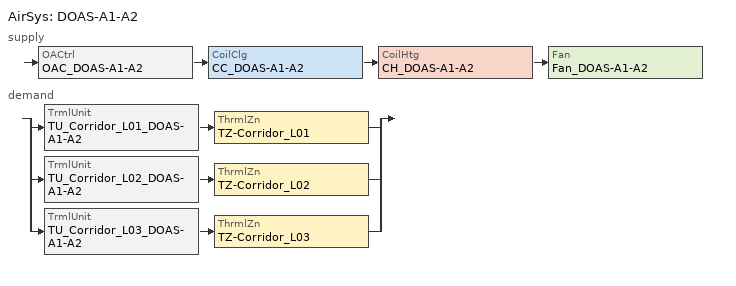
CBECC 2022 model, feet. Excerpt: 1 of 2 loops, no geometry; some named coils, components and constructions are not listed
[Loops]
AirSys 'DOAS-A1-A2'
 supply: OACtrl 'OAC_DOAS-A1-A2' > CoilClg 'CC_DOAS-A1-A2' > CoilHtg 'CH_DOAS-A1-A2' > Fan 'Fan_DOAS-A1-A2'
 demand: split
  | TrmlUnit 'TU_Corridor_L01_DOAS-A1-A2' > ThrmlZn 'TZ-Corridor_L01'
  | TrmlUnit 'TU_Corridor_L02_DOAS-A1-A2' > ThrmlZn 'TZ-Corridor_L02'
  | TrmlUnit 'TU_Corridor_L03_DOAS-A1-A2' > ThrmlZn 'TZ-Corridor_L03'
[ResIntFlr] Construction=Interior Floor Cons; IsPartySurface=1
Name | Area | FloorZ | Outside
IntFloor : A3.3_L06 6 | 673.606 | 68.1667 | A3.3_L05
IntFloor : A3.3_L06 7 | 686.051 | 68.1667 | A3.3_L05
IntFloor : A5.0_L06 | 964.576 | 68.1667 | A5.0_L05
IntFloor : A6.0_L06 | 677.993 | 68.1667 | A6.0_L05
IntFloor : A7.0_L06 | 813.317 | 68.1667 | A7.0_L05
IntFloor : B1.0_L06 | 1249.84 | 68.1667 | B1.0_L05
IntFloor : B1.0_L06 2 | 1271.92 | 68.1667 | B1.0_L05
IntFloor : B1.0_L06 3 | 1245.04 | 68.1667 | B1.0_L05
IntFloor : B1.1_L06 | 1297.94 | 68.1667 | B1.1_L05
IntFloor : B1.1_L06 2 | 1300.45 | 68.1667 | B1.1_L05
IntFloor : B1.1_L06 3 | 1264.51 | 68.1667 | B1.0_L05
IntFloor : B2.2_L06 | 1167.5 | 68.1667 | B2.2_L05
IntFloor : B2.2_L06 2 | 1164.19 | 68.1667 | B2.2_L05
IntFloor : B2.2_L06 3 | 1161.8 | 68.1667 | B2.2_L05
IntFloor : B2.3_L06 | 1298.25 | 68.1667 | B2.3_L05
IntFloor : B2.3_L06 2 | 1208.01 | 68.1667 | B2.3_L05
IntFloor : B2.3_L06 3 | 1211.21 | 68.1667 | B2.3_L05
IntFloor : B3.0_L06 | 1178.11 | 68.1667 | B3.0_L05
IntFloor : B3.0_L06 2 | 1194.65 | 68.1667 | B3.0_L05
IntFloor : B4.0_L06 | 1277.64 | 68.1667 | B4.0_L05
IntFloor : B5.0_L06 | 1049.03 | 68.1667 | B5.0_L05
IntFloor : B6.0_L06 | 997.407 | 68.1667 | B6.0_L05
IntFloor : B7.0_L06 | 1176.5 | 68.1667 | B7.0_L05
IntFloor : S1.0_L06 | 589.545 | 68.1667 | S1.0_L05
IntFloor : S1.0_L06 2 | 579.579 | 68.1667 | S1.0_L05
IntFloor : S1.0_L06 3 | 560.334 | 68.1667 | S1.0_L05
IntFloor : S1.0_L06 4 | 583.608 | 68.1667 | S1.0_L05
IntFloor : S1.0_L06 5 | 577.491 | 68.1667 | S1.0_L05
IntFloor : S1.1_L06 | 547.743 | 68.1667 | S1.1_L05
IntFloor : S1.2_L06 | 610.82 | 68.1667 | S1.2_L05
IntFloor : S1.3_L06 | 581.462 | 68.1667 | S1.3_L05
IntFloor : S1.3_L06 2 | 609.53 | 68.1667 | S1.3_L05
IntFloor : S2.0_L06 | 665.506 | 68.1667 | S2.0_L05
IntFloor : Elevator 1&2_L06 | 165.27 | 68.1667 | Elevator 1&2_L05
IntFloor : Elevator 3_L06 | 89.8213 | 68.1667 | Elevator 3_L05
IntFloor : Elevator 4_L06 | 85.0941 | 68.1667 | Elevator 4_L05
IntFloor : IDF 1_L06 | 122.785 | 68.1667 | IDF 1_L05
IntFloor : IDF 2_L06 | 170.037 | 68.1667 | IDF 2_L05
IntFloor : IDF 3_L06 | 122.371 | 68.1667 | IDF 3_L05
IntFloor : Janitor_L06 | 141.241 | 68.1667 | Janitor_L05
IntFloor : Lobby 1&2_L06 | 258.232 | 68.1667 | Lobby 1&2_L05
IntFloor : Stair 1_L06 | 213.691 | 68.1667 | Stair 1_L05
IntFloor : Stair 2_L06 | 187.823 | 68.1667 | Stair 2_L05
IntFloor : Stair 3_L06 | 225.353 | 68.1667 | Stair 3_L05
IntFloor : Stair 4_L06 | 273.328 | 68.1667 | Stair 4_L05
IntFloor : Storage_L06 | 124.169 | 68.1667 | Storage_L05
IntFloor : Trash Vestibule 1_L06 | 120.492 | 68.1667 | Trash Vestibule 1_L05
IntFloor : Trash Vestibule 2_L06 | 118.717 | 68.1667 | Trash Vestibule 2_L05
IntFloor : A1.0_L07 | 782.685 | 78.75 | A1.0_L06
IntFloor : A1.0_L07 2 | 763 | 78.75 | A1.0_L06
IntFloor : A1.0_L07 3 | 800.271 | 78.75 | A1.0_L06
IntFloor : A1.0_L07 4 | 784.53 | 78.75 | A1.0_L06
IntFloor : A1.0_L07 5 | 788.997 | 78.75 | A1.0_L06
IntFloor : A1.0_L07 6 | 796.778 | 78.75 | A1.0_L06
IntFloor : A1.0_L07 7 | 792.573 | 78.75 | A1.0_L06
IntFloor : A1.0_L07 8 | 801.015 | 78.75 | A1.0_L06
IntFloor : A1.0_L07 9 | 777.316 | 78.75 | A1.0_L06
IntFloor : A1.1_L07 | 847.057 | 78.75 | A1.1_L06
IntFloor : A1.2_L07 | 833.161 | 78.75 | A1.2_L06
IntFloor : A1.2_L07 2 | 826.418 | 78.75 | A1.2_L06
IntFloor : A1.2_L07 3 | 792.45 | 78.75 | A1.2_L06
IntFloor : A1.2_L07 4 | 815.109 | 78.75 | A1.2_L06
IntFloor : A1.2_L07 5 | 796.358 | 78.75 | A1.2_L06
IntFloor : A1.2_L07 6 | 797.797 | 78.75 | A1.2_L06
IntFloor : A2.0_L07 | 873.015 | 78.75 | A2.0_L06
IntFloor : A2.0_L07 2 | 858.175 | 78.75 | A2.0_L06
IntFloor : A2.1_L07 | 871.117 | 78.75 | A2.1_L06
IntFloor : A2.2_L07 | 914.79 | 78.75 | A2.2_L06
IntFloor : A3.0_L07 | 688.946 | 78.75 | A3.0_L06
IntFloor : A3.0_L07 2 | 671.796 | 78.75 | A3.0_L06
IntFloor : A3.0_L07 3 | 677.669 | 78.75 | A3.0_L06
IntFloor : A3.0_L07 4 | 672.655 | 78.75 | A3.0_L06
IntFloor : A3.0_L07 5 | 674.065 | 78.75 | A3.0_L06
IntFloor : A3.0_L07 6 | 699.181 | 78.75 | A3.0_L06
IntFloor : A3.1_L07 | 725.441 | 78.75 | A3.1_L06
IntFloor : A3.2_L07 | 826.095 | 78.75 | A3.2_L06
IntFloor : A3.3_L07 | 676.788 | 78.75 | A3.3_L06
IntFloor : A3.3_L07 2 | 681.201 | 78.75 | A3.3_L06
IntFloor : A3.3_L07 3 | 674.322 | 78.75 | A3.3_L06
IntFloor : A3.3_L07 4 | 673.826 | 78.75 | A3.3_L06
IntFloor : A3.3_L07 5 | 677.362 | 78.75 | A3.3_L06
IntFloor : A3.3_L07 6 | 673.606 | 78.75 | A3.3_L06
IntFloor : A3.3_L07 7 | 686.051 | 78.75 | A3.3_L06
IntFloor : A5.0_L07 | 964.576 | 78.75 | A5.0_L06
IntFloor : A6.0_L07 | 677.993 | 78.75 | A6.0_L06
IntFloor : A7.0_L07 | 813.317 | 78.75 | A7.0_L06
IntFloor : B1.0_L07 | 1249.84 | 78.75 | B1.0_L06
IntFloor : B1.0_L07 2 | 1271.92 | 78.75 | B1.0_L06
IntFloor : B1.0_L07 3 | 1245.04 | 78.75 | B1.0_L06
IntFloor : B1.1_L07 | 1297.94 | 78.75 | B1.1_L06
IntFloor : B1.1_L07 2 | 1300.45 | 78.75 | B1.1_L06
IntFloor : B1.1_L07 3 | 1264.51 | 78.75 | B1.1_L06
IntFloor : B2.2_L07 | 1167.5 | 78.75 | B2.2_L06
IntFloor : B2.2_L07 2 | 1164.19 | 78.75 | B2.2_L06
IntFloor : B2.2_L07 3 | 1161.8 | 78.75 | B2.2_L06
[ResIntWall] Construction=Interior Wall Cons; IsPartySurface=1
Name | Area | Outside
IntWall : A3.3_L06 | 31.7951 | Corridor_L06
IntWall : A3.3_L06 2 | 119.462 | Corridor_L06
IntWall : A3.3_L06 3 | 303.622 | Corridor_L06
IntWall : A3.3_L06 4 | 262.007 | A6.0_L06
IntWall : A3.3_L06 5 | 32.9757 | Corridor_L06
IntWall : A3.3_L06 6; IntWall : A3.3_L06 24 | 305.479 | Corridor_L06
IntWall : A3.3_L06 7 | 117.583 | Trash Vestibule 1_L06
IntWall : A3.3_L06 8; IntWall : A3.3_L06 11 | 55.1597 | Corridor_L06
IntWall : A3.3_L06 9; IntWall : A3.3_L06 12 | 281.847 | Corridor_L06
IntWall : A3.3_L06 10 | 116.583 | Corridor_L06
IntWall : A3.3_L06 13 | 116.42 | Storage_L06
IntWall : A3.3_L06 14 | 262.79 | B2.2_L06
IntWall : A3.3_L06 15 | 129.385 | B6.0_L06
IntWall : A3.3_L06 16 | 79.0283 | B6.0_L06
IntWall : A3.3_L06 17 | 276.475 | Corridor_L06
IntWall : A3.3_L06 18 | 58.8024 | Corridor_L06
IntWall : A3.3_L06 19 | 120.57 | IDF 1_L06
IntWall : A3.3_L06 20 | 56.8012 | Corridor_L06
IntWall : A3.3_L06 21 | 280.02 | Corridor_L06
IntWall : A3.3_L06 22 | 116.145 | Janitor_L06
IntWall : A3.3_L06 23 | 31.7465 | Corridor_L06
IntWall : A3.3_L06 25 | 119.417 | IDF 3_L06
IntWall : A5.0_L06 | 362.993 | B1.0_L06
IntWall : A5.0_L06 2 | 308.101 | Corridor_L06
IntWall : A5.0_L06 3 | 144.097 | Stair 3_L06
IntWall : A6.0_L06 | 218.257 | Corridor_L06
IntWall : A6.0_L06 2 | 65.2079 | Corridor_L06
IntWall : A7.0_L06 | 212.226 | Corridor_L06
IntWall : A7.0_L06 2 | 296.182 | Corridor_L06
IntWall : A7.0_L06 3 | 64.5486 | Corridor_L06
IntWall : B1.0_L06 | 396.25 | Corridor_L06
IntWall : B1.0_L06 2 | 329.278 | B1.1_L06
IntWall : B1.0_L06 3 | 403.264 | Corridor_L06
IntWall : B1.0_L06 4 | 331.003 | B1.1_L06
IntWall : B1.0_L06 5 | 395.049 | Corridor_L06
IntWall : B1.1_L06 | 399.951 | Corridor_L06
IntWall : B1.1_L06 2; IntWall : B4.0_L06 3 | 345.424 | S1.1_L06
IntWall : B1.1_L06 3; IntWall : B3.0_L06 5 | 51.9097 | Corridor_L06
IntWall : B1.1_L06 4 | 400.726 | Corridor_L06
IntWall : B1.1_L06 5; IntWall : B3.0_L06 6 | 286.611 | Stair 4_L06
IntWall : B1.1_L06 6 | 401.233 | Corridor_L06
IntWall : B2.2_L06 | 403.813 | Corridor_L06
IntWall : B2.2_L06 2 | 289.07 | S1.0_L06
IntWall : B2.2_L06 3 | 395.24 | Corridor_L06
IntWall : B2.2_L06 4 | 264.674 | B6.0_L06
IntWall : B2.2_L06 5 | 396.896 | Corridor_L06
IntWall : B2.3_L06 | 396.588 | Corridor_L06
IntWall : B2.3_L06 2 | 43.9064 | Corridor_L06
IntWall : B2.3_L06 3 | 355.192 | Corridor_L06
IntWall : B2.3_L06 4 | 32.3924 | Corridor_L06
IntWall : B2.3_L06 5 | 367.247 | Corridor_L06
IntWall : B2.3_L06 6 | 362.608 | S1.0_L06
IntWall : B3.0_L06 | 189.143 | Corridor_L06
IntWall : B3.0_L06 2 | 73.058 | Stair 3_L06
IntWall : B3.0_L06 3 | 103.005 | Trash Vestibule 2_L06
IntWall : B3.0_L06 4 | 368.125 | Corridor_L06
IntWall : B4.0_L06 | 35.2813 | Corridor_L06
IntWall : B4.0_L06 2 | 70.9028 | Corridor_L06
IntWall : B5.0_L06 | 282.403 | Corridor_L06
IntWall : B6.0_L06 | 185.153 | Corridor_L06
IntWall : B6.0_L06 2 | 249.245 | Corridor_L06
IntWall : B6.0_L06 3 | 48.0129 | Corridor_L06
IntWall : B6.0_L06 4 | 66.7201 | Corridor_L06
IntWall : B6.0_L06 5 | 115.322 | IDF 1_L06
IntWall : B7.0_L06 | 74.2184 | Corridor_L06
IntWall : B7.0_L06 2 | 48.1702 | Corridor_L06
IntWall : B7.0_L06 3 | 54.1534 | Corridor_L06
IntWall : B7.0_L06 4 | 334.535 | S1.0_L06
IntWall : S1.0_L06 | 179.458 | Corridor_L06
IntWall : S1.0_L06 2 | 367.958 | S1.3_L06
IntWall : S1.0_L06 3 | 179.028 | Corridor_L06
IntWall : S1.0_L06 4 | 174.027 | Corridor_L06
IntWall : S1.0_L06 5 | 178.539 | Corridor_L06
IntWall : S1.0_L06 6 | 179.905 | Corridor_L06
IntWall : S1.0_L06 7 | 243.242 | Stair 1_L06
IntWall : S1.1_L06 | 177.611 | Corridor_L06
IntWall : S1.2_L06 | 178.909 | Corridor_L06
IntWall : S1.2_L06 2 | 361.225 | S2.0_L06
IntWall : S1.3_L06 | 48.2847 | Corridor_L06
IntWall : S1.3_L06 2 | 130.483 | Corridor_L06
IntWall : S1.3_L06 3 | 142.247 | Corridor_L06
IntWall : S1.3_L06 4 | 43.2951 | Corridor_L06
IntWall : S1.3_L06 5 | 2.97917 | Corridor_L06
IntWall : S1.3_L06 6 | 211.132 | Elevator 1&2_L06
IntWall : S1.3_L06 7 | 153.847 | Lobby 1&2_L06
IntWall : S2.0_L06 | 164.065 | Corridor_L06
IntWall : S2.0_L06 2 | 91.1618 | Corridor_L06
IntWall : S2.0_L06 3 | 195.385 | Corridor_L06
IntWall : S2.0_L06 4 | 164.001 | Corridor_L06
IntWall : Elevator 1&2_L06 | 87.6771 | Lobby 1&2_L06
IntWall : Elevator 3_L06 | 84.9649 | Stair 2_L06
IntWall : Stair 3_L06 | 39.3269 | Trash Vestibule 2_L06
IntWall : Stair 3_L06 2 | 148.301 | Trash Vestibule 2_L06
IntWall : A1.0_L07 | 290.781 | A1.2_L07
IntWall : A1.0_L07 2 | 363.378 | Corridor_L07
IntWall : A1.0_L07 3; IntWall : A1.0_L07 30 | 265.122 | Corridor_L07
IntWall : A1.0_L07 4 | 290.641 | B7.0_L07
IntWall : A1.0_L07 5 | 263.347 | Corridor_L07
IntWall : A1.0_L07 6 | 358.756 | S1.0_L07
IntWall : A1.0_L07 7 | 290.042 | A1.2_L07
IntWall : A1.0_L07 8 | 321.674 | B4.0_L07
IntWall : A1.0_L07 9 | 36.1076 | Corridor_L07
IntWall : A1.0_L07 10 | 273.153 | Corridor_L07
IntWall : A1.0_L07 11 | 263.965 | A3.0_L07
IntWall : A1.0_L07 12 | 189.688 | Corridor_L07
IntWall : A1.0_L07 13 | 76.0661 | Corridor_L07
IntWall : A1.0_L07 14 | 290.222 | S1.3_L07
IntWall : A1.0_L07 15 | 291.976 | B2.2_L07
IntWall : A1.0_L07 16 | 291.976 | B2.3_L07
IntWall : A1.0_L07 17 | 268.309 | Corridor_L07
IntWall : A1.0_L07 18 | 292.54 | A6.0_L07
IntWall : A1.0_L07 19 | 271.54 | Corridor_L07
IntWall : A1.0_L07 20 | 234.199 | B2.3_L07
IntWall : A1.0_L07 21 | 58.7227 | B2.3_L07
IntWall : A1.0_L07 22 | 146.388 | Corridor_L07
IntWall : A1.0_L07 23 | 120.614 | Corridor_L07
IntWall : A1.0_L07 24 | 295.824 | B2.3_L07
IntWall : A1.0_L07 25 | 268.178 | Corridor_L07
IntWall : A1.0_L07 26 | 91.3849 | Corridor_L07
IntWall : A1.0_L07 27 | 117.523 | Elevator 3_L07
IntWall : A1.0_L07 28 | 97.7095 | Stair 2_L07
IntWall : A1.0_L07 29 | 288.771 | A1.2_L07
IntWall : A1.0_L07 31 | 360.899 | Corridor_L07
IntWall : A1.1_L07 | 315.016 | A2.2_L07
IntWall : A1.1_L07 2 | 267.798 | Corridor_L07
IntWall : A1.1_L07 3 | 386.887 | S1.2_L07
IntWall : A1.2_L07 | 266.427 | A3.3_L07
IntWall : A1.2_L07 2 | 380.493 | B5.0_L07
IntWall : A1.2_L07 3 | 233.205 | Corridor_L07
IntWall : A1.2_L07 4 | 41.9223 | Corridor_L07
IntWall : A1.2_L07 5 | 262.514 | A3.3_L07
IntWall : A1.2_L07 6 | 295.438 | B2.2_L07
IntWall : A1.2_L07 7 | 270.903 | Corridor_L07
IntWall : A1.2_L07 8 | 2.97917 | Corridor_L07
IntWall : A1.2_L07 9 | 262.174 | A3.3_L07
IntWall : A1.2_L07 10; IntWall : A1.2_L07 17 | 264.906 | Corridor_L07
IntWall : A1.2_L07 11 | 211.067 | A3.3_L07
IntWall : A1.2_L07 12 | 50.907 | A3.3_L07
IntWall : A1.2_L07 13 | 295.197 | B5.0_L07
IntWall : A1.2_L07 14 | 89.4814 | Corridor_L07
IntWall : A1.2_L07 15 | 178.892 | Corridor_L07
IntWall : A1.2_L07 16 | 262.337 | A3.3_L07
IntWall : A1.2_L07 18 | 265.274 | A3.0_L07
IntWall : A1.2_L07 19 | 51.9132 | Corridor_L07
IntWall : A1.2_L07 20 | 211.618 | Corridor_L07
IntWall : A2.0_L07; IntWall : A5.0_L07 | 362.993 | B1.0_L07
IntWall : A2.0_L07 2 | 335.351 | Corridor_L07
IntWall : A2.0_L07 3 | 269.382 | Corridor_L07
IntWall : A2.0_L07 4; IntWall : A2.0_L07 5 | 363.49 | B1.1_L07
IntWall : A2.0_L07 6 | 264.441 | Corridor_L07
IntWall : A2.1_L07 | 364.514 | B2.3_L07
IntWall : A2.1_L07 2 | 361.543 | B3.0_L07
IntWall : A2.1_L07 3 | 270.538 | Corridor_L07
IntWall : A2.2_L07 | 312.445 | B2.3_L07
IntWall : A2.2_L07 2 | 266.184 | Corridor_L07
IntWall : A3.0_L07 | 345.361 | Corridor_L07
IntWall : A3.0_L07 2 | 110.24 | Elevator 4_L07
IntWall : A3.0_L07 3 | 211.631 | A3.2_L07
IntWall : A3.0_L07 4 | 335.931 | Corridor_L07
IntWall : A3.0_L07 5 | 114.906 | METER 2_L07
IntWall : A3.0_L07 6; IntWall : A3.0_L07 15 | 215.142 | A3.3_L07
IntWall : A3.0_L07 7 | 336.941 | Corridor_L07
IntWall : A3.0_L07 8 | 114.778 | METER 3_L07
IntWall : A3.0_L07 9 | 264.253 | S1.3_L07
IntWall : A3.0_L07 10 | 209.38 | A3.3_L07
IntWall : A3.0_L07 11 | 211.132 | Corridor_L07
IntWall : A3.0_L07 12 | 333.653 | Corridor_L07
IntWall : A3.0_L07 13 | 51.3819 | Lobby 1&2_L07
IntWall : A3.0_L07 14 | 119.462 | Storage_L07
IntWall : A3.0_L07 16 | 262.861 | A7.0_L07
IntWall : A3.0_L07 17 | 336.535 | Corridor_L07
IntWall : A3.0_L07 18 | 114.778 | Trash Vestibule 1_L07
IntWall : A3.0_L07 19 | 270.497 | B2.2_L07
IntWall : A3.0_L07 20 | 29.0035 | Corridor_L07
IntWall : A3.0_L07 21 | 343.993 | Corridor_L07
IntWall : A3.0_L07 22 | 86.4583 | Elevator 4_L07
IntWall : A3.1_L07 | 209.897 | A3.3_L07
IntWall : A3.1_L07 2 | 336.053 | Corridor_L07
IntWall : A3.1_L07 3 | 132.384 | Janitor_L07
IntWall : A3.1_L07 4 | 279.275 | S1.0_L07
IntWall : A3.2_L07 | 338.233 | Corridor_L07
IntWall : A3.2_L07 2 | 165.747 | METER 2_L07
IntWall : A3.2_L07 3 | 312.083 | S1.0_L07
IntWall : A3.3_L07 | 31.7951 | Corridor_L07
IntWall : A3.3_L07 2 | 119.462 | Corridor_L07
IntWall : A3.3_L07 3 | 303.622 | Corridor_L07
IntWall : A3.3_L07 4 | 262.007 | A6.0_L07
IntWall : A3.3_L07 5 | 32.9757 | Corridor_L07
IntWall : A3.3_L07 6; IntWall : A3.3_L07 24 | 305.479 | Corridor_L07
IntWall : A3.3_L07 7 | 117.583 | Trash Vestibule 1_L07
IntWall : A3.3_L07 8; IntWall : A3.3_L07 11 | 55.1597 | Corridor_L07
IntWall : A3.3_L07 9; IntWall : A3.3_L07 12 | 281.847 | Corridor_L07
IntWall : A3.3_L07 10 | 116.583 | Corridor_L07
IntWall : A3.3_L07 13 | 116.42 | Storage_L07
IntWall : A3.3_L07 14 | 262.79 | B2.2_L07
IntWall : A3.3_L07 15 | 129.385 | B6.0_L07
IntWall : A3.3_L07 16 | 79.0283 | B6.0_L07
IntWall : A3.3_L07 17 | 276.475 | Corridor_L07
IntWall : A3.3_L07 18 | 58.8024 | Corridor_L07
IntWall : A3.3_L07 19 | 120.57 | METER 1_L07
IntWall : A3.3_L07 20 | 56.8012 | Corridor_L07
IntWall : A3.3_L07 21 | 280.02 | Corridor_L07
IntWall : A3.3_L07 22 | 116.145 | Janitor_L07
IntWall : A3.3_L07 23 | 31.7465 | Corridor_L07
IntWall : A3.3_L07 25 | 119.417 | METER 3_L07
IntWall : A5.0_L07 2 | 308.101 | Corridor_L07
IntWall : A5.0_L07 3 | 144.097 | Stair 3_L07
IntWall : A6.0_L07 | 218.257 | Corridor_L07
IntWall : A6.0_L07 2 | 65.2079 | Corridor_L07
IntWall : A7.0_L07 | 212.226 | Corridor_L07
IntWall : A7.0_L07 2 | 296.182 | Corridor_L07
IntWall : A7.0_L07 3 | 64.5486 | Corridor_L07
IntWall : B1.0_L07 | 396.25 | Corridor_L07
IntWall : B1.0_L07 2 | 329.278 | B1.1_L07
IntWall : B1.0_L07 3 | 403.264 | Corridor_L07
IntWall : B1.0_L07 4 | 331.003 | B1.1_L07
IntWall : B1.0_L07 5 | 395.049 | Corridor_L07
IntWall : B1.1_L07 | 399.951 | Corridor_L07
IntWall : B1.1_L07 2 | 51.9097 | Corridor_L07
IntWall : B1.1_L07 3 | 400.726 | Corridor_L07
IntWall : B1.1_L07 4 | 286.611 | Stair 4_L07
IntWall : B1.1_L07 5 | 401.233 | Corridor_L07
IntWall : B2.2_L07 | 403.813 | Corridor_L07
IntWall : B2.2_L07 2 | 289.07 | S1.0_L07
IntWall : B2.2_L07 3 | 395.24 | Corridor_L07
IntWall : B2.2_L07 4 | 264.674 | B6.0_L07
IntWall : B2.2_L07 5 | 396.896 | Corridor_L07
[DwellUnit]
Name | DwellUnitTypeRef | Count
DwellingUnit 114; DwellingUnit 141 | A3.3_A | 7
DwellingUnit 115; DwellingUnit 142 | A5.0_A | 1
DwellingUnit 116; DwellingUnit 143 | A6.0_A | 1
DwellingUnit 117; DwellingUnit 144 | A7.0_A | 1
DwellingUnit 118; DwellingUnit 145 | B1.0_A | 3
DwellingUnit 119; DwellingUnit 146 | B1.1_A | 3
DwellingUnit 120; DwellingUnit 147 | B2.2_A | 3
DwellingUnit 121 | B2.3_A | 3
DwellingUnit 122 | B3.0_A | 2
DwellingUnit 123 | B4.0_A | 1
DwellingUnit 124 | B5.0_A | 1
DwellingUnit 125 | B6.0_A | 1
DwellingUnit 126 | B7.0_A | 1
DwellingUnit 127 | S1.0_A | 5
DwellingUnit 128 | S1.1_A | 1
DwellingUnit 129 | S1.2_A | 1
DwellingUnit 130 | S1.3_A | 2
DwellingUnit 131 | S2.0_A | 1
DwellingUnit 132 | A1.0_A | 9
DwellingUnit 133 | A1.1_A | 1
DwellingUnit 134 | A1.2_A | 6
DwellingUnit 135 | A2.0_A | 2
DwellingUnit 136 | A2.1_A | 1
DwellingUnit 137 | A2.2_A | 1
DwellingUnit 138 | A3.0_A | 6
DwellingUnit 139 | A3.1_A | 1
DwellingUnit 140 | A3.2_A | 1
[ResZn] CeilingHeight=10.5833; FloorHeight=10.5833
Name | Bottom
A5.0_L06; A6.0_L06; A7.0_L06; B1.0_L06; B1.1_L06; B2.2_L06; B2.3_L06; B3.0_L06; B4.0_L06; B5.0_L06; B6.0_L06; B7.0_L06; S1.0_L06; S1.1_L06; S1.2_L06; S1.3_L06; S2.0_L06 | 68.1667
A1.0_L07; A1.1_L07; A1.2_L07; A2.0_L07; A2.1_L07; A2.2_L07; A3.0_L07; A3.1_L07; A3.2_L07; A3.3_L07; A5.0_L07; A6.0_L07; A7.0_L07; B1.0_L07; B1.1_L07; B2.2_L07; B2.3_L07 | 78.75
[ResExtWall] Construction=Ext Wall Cons
Name | Orientation | Area
ExtWall (Back 1) : A5.0_L06; ExtWall (Back 1) : A5.0_L07 | Back | 111.844
ExtWall (Right 1) : A5.0_L06; ExtWall (Right 1) : A5.0_L07 | Right | 434.916
ExtWall (Front 1) : A6.0_L06; ExtWall (Front 1) : A6.0_L07 | Front | 43.1042
ExtWall (Left 1) : A6.0_L06; ExtWall (Left 1) : A6.0_L07 | Left | 170.926
ExtWall (Back 1) : A6.0_L06; ExtWall (Back 1) : A6.0_L07 | Back | 68.8408
ExtWall (Back 1) : A7.0_L06; ExtWall (Back 1) : A7.0_L07 | Back | 376.594
ExtWall (Right 1) : A7.0_L06; ExtWall (Right 1) : A7.0_L07 | Right | 15.9931
ExtWall (Front 1) : B1.0_L06; ExtWall (Front 1) : B1.0_L07 | Front | 32.125
ExtWall (Front 2) : B1.0_L06; ExtWall (Front 2) : B1.0_L07 | Front | 33.7153
ExtWall (Back 1) : B1.0_L06; ExtWall (Back 1) : B1.0_L07 | Back | 32.125
ExtWall (Back 2) : B1.0_L06; ExtWall (Back 2) : B1.0_L07 | Back | 31.9896
ExtWall (Right 1) : B1.0_L06; ExtWall (Right 1) : B1.0_L07 | Right | 276.569
ExtWall (Right 2) : B1.0_L06; ExtWall (Right 2) : B1.0_L07 | Right | 119.681
ExtWall (Right 3) : B1.0_L06; ExtWall (Right 3) : B1.0_L07 | Right | 281.306
ExtWall (Right 4) : B1.0_L06; ExtWall (Right 4) : B1.0_L07 | Right | 121.958
ExtWall (Right 5) : B1.0_L06; ExtWall (Right 5) : B1.0_L07 | Right | 271.688
ExtWall (Right 6) : B1.0_L06; ExtWall (Right 6) : B1.0_L07 | Right | 123.361
ExtWall (Front 1) : B1.1_L06; ExtWall (Front 1) : B1.1_L07 | Front | 399.951
ExtWall (Front 2) : B1.1_L06; ExtWall (Front 2) : B1.1_L07 | Front | 400.726
ExtWall (Front 3) : B1.1_L06; ExtWall (Front 3) : B1.1_L07 | Front | 31.9896
ExtWall (Left 1) : B1.1_L06 | Left | 18.066
ExtWall (Back 1) : B1.1_L06; ExtWall (Back 1) : B1.1_L07 | Back | 33.7153
ExtWall (Right 1) : B1.1_L06; ExtWall (Right 1) : B1.1_L07 | Right | 24.9688
ExtWall (Right 2) : B1.1_L06; ExtWall (Right 2) : B1.1_L07 | Right | 282.274
ExtWall (Right 3) : B1.1_L06; ExtWall (Right 3) : B1.1_L07 | Right | 118.958
ExtWall (Front 1) : B2.2_L06; ExtWall (Front 1) : B2.2_L07 | Front | 125.865
ExtWall (Front 2) : B2.2_L06; ExtWall (Front 2) : B2.2_L07 | Front | 152.913
ExtWall (Front 3) : B2.2_L06; ExtWall (Front 3) : B2.2_L07 | Front | 121.177
ExtWall (Front 4) : B2.2_L06; ExtWall (Front 4) : B2.2_L07 | Front | 122.375
ExtWall (Front 5) : B2.2_L06; ExtWall (Front 5) : B2.2_L07 | Front | 145.837
ExtWall (Front 6) : B2.2_L06; ExtWall (Front 6) : B2.2_L07 | Front | 127.028
ExtWall (Front 7) : B2.2_L06; ExtWall (Front 2) : A1.0_L07; ExtWall (Front 7) : B2.2_L07 | Front | 70.6319
ExtWall (Left 1) : B2.2_L06; ExtWall (Left 1) : B2.2_L07 | Left | 69.0211
ExtWall (Left 2) : B2.2_L06; ExtWall (Left 2) : B2.2_L07 | Left | 72.5208
ExtWall (Left 3) : B2.2_L06; ExtWall (Left 3) : B2.2_L07 | Left | 126.493
ExtWall (Left 4) : B2.2_L06; ExtWall (Left 4) : B2.2_L07 | Left | 151.319
ExtWall (Left 5) : B2.2_L06; ExtWall (Left 5) : B2.2_L07 | Left | 119.083
ExtWall (Back 1) : B2.2_L06; ExtWall (Back 1) : B2.2_L07 | Back | 40.7604
ExtWall (Back 2) : B2.2_L06; ExtWall (Back 2) : B2.2_L07 | Back | 57.1736
ExtWall (Right 1) : B2.2_L06; ExtWall (Right 1) : B2.2_L07 | Right | 42.5886
ExtWall (Right 2) : B2.2_L06; ExtWall (Right 2) : B2.2_L07 | Right | 56.5448
ExtWall (Right 3) : B2.2_L06; ExtWall (Right 3) : B2.2_L07 | Right | 49.8819
ExtWall (Right 4) : B2.2_L06; ExtWall (Right 4) : B2.2_L07 | Right | 47.5799
ExtWall (Front 1) : B2.3_L06; ExtWall (Front 1) : B2.3_L07 | Front | 71.7887
ExtWall (Left 1) : B2.3_L06; ExtWall (Left 1) : B2.3_L07 | Left | 72.6537
ExtWall (Left 2) : B2.3_L06; ExtWall (Left 2) : B2.3_L07 | Left | 267.321
ExtWall (Left 3) : B2.3_L06; ExtWall (Left 3) : B2.3_L07 | Left | 133.551
ExtWall (Left 4) : B2.3_L06; ExtWall (Left 4) : B2.3_L07 | Left | 268.708
ExtWall (Left 5) : B2.3_L06; ExtWall (Left 5) : B2.3_L07 | Left | 130.931
ExtWall (Back 1) : B2.3_L06; ExtWall (Back 1) : B2.3_L07 | Back | 271.537
ExtWall (Back 2) : B2.3_L06 | Back | 132.673
ExtWall (Back 3) : B2.3_L06 | Back | 63.4536
ExtWall (Back 4) : B2.3_L06; ExtWall (Back 5) : A1.0_L07 | Back | 70.6319
ExtWall (Right 1) : B2.3_L06 | Right | 22.7313
ExtWall (Front 1) : B3.0_L06 | Front | 368.125
ExtWall (Left 1) : B3.0_L06 | Left | 24.9688
ExtWall (Back 1) : B3.0_L06 | Back | 363.285
ExtWall (Right 1) : B3.0_L06 | Right | 363.231
ExtWall (Right 2) : B3.0_L06 | Right | 363.49
ExtWall (Front 1) : B4.0_L06 | Front | 134.698
ExtWall (Front 2) : B4.0_L06 | Front | 94.4201
ExtWall (Front 3) : B4.0_L06 | Front | 127.837
ExtWall (Left 1) : B4.0_L06 | Left | 100.111
ExtWall (Left 2) : B4.0_L06 | Left | 434.392
ExtWall (Right 1) : B4.0_L06 | Right | 18.066
ExtWall (Right 2) : B4.0_L06 | Right | 100.111
ExtWall (Back 1) : B5.0_L06 | Back | 71.9157
ExtWall (Right 1) : B5.0_L06 | Right | 294.568
ExtWall (Right 2) : B5.0_L06 | Right | 116.617
ExtWall (Front 1) : B6.0_L06 | Front | 54.5673
ExtWall (Front 2) : B6.0_L06 | Front | 61.3251
ExtWall (Left 1) : B6.0_L06 | Left | 104.647
ExtWall (Left 2) : B6.0_L06 | Left | 91.5243
ExtWall (Back 1) : B6.0_L06 | Back | 50.3379
ExtWall (Front 1) : B7.0_L06 | Front | 253.017
ExtWall (Left 1) : B7.0_L06 | Left | 361.107
ExtWall (Back 1) : B7.0_L06 | Back | 109.344
ExtWall (Front 1) : S1.0_L06 | Front | 179.458
ExtWall (Front 2) : S1.0_L06 | Front | 50.5243
ExtWall (Front 3) : S1.0_L06 | Front | 173.647
ExtWall (Front 4) : S1.0_L06 | Front | 180.942
ExtWall (Left 1) : S1.0_L06 | Left | 33.4236
ExtWall (Left 2) : S1.0_L06 | Left | 179.028
ExtWall (Left 3) : S1.0_L06 | Left | 81.2309
ExtWall (Left 4) : S1.0_L06 | Left | 180.833
ExtWall (Back 1) : S1.0_L06 | Back | 115.249
ExtWall (Right 1) : S1.0_L06 | Right | 73.2545
ExtWall (Front 1) : S1.1_L06 | Front | 177.611
ExtWall (Left 1) : S1.2_L06 | Left | 26.0222
ExtWall (Back 1) : S1.2_L06 | Back | 174.499
ExtWall (Front 1) : S1.3_L06 | Front | 185.542
ExtWall (Left 1) : S1.3_L06 | Left | 100.063
ExtWall (Back 1) : S1.3_L06 | Back | 178.767
ExtWall (Right 1) : S1.3_L06 | Right | 74.0938
ExtWall (Back 1) : S2.0_L06 | Back | 256.819
ExtWall (Front 1) : Lobby 1&2_L06 | Front | 188.003
ExtWall (Right 1) : Lobby 1&2_L06 | Right | 102.465
ExtWall (Left 1) : Stair 1_L06 | Left | 100.408
ExtWall (Back 1) : Stair 1_L06 | Back | 242.919
ExtWall (Left 1) : Stair 2_L06 | Left | 213.893
ExtWall (Back 1) : Stair 2_L06 | Back | 98.6692
ExtWall (Back 1) : Stair 3_L06 | Back | 31.6059
ExtWall (Right 1) : Stair 3_L06 | Right | 216.891
ExtWall (Front 1) : Stair 4_L06 | Front | 106.816
ExtWall (Front 1) : A1.0_L07 | Front | 72.2299
ExtWall (Front 3) : A1.0_L07 | Front | 71.4036
ExtWall (Front 4) : A1.0_L07 | Front | 62.7073
ExtWall (Left 1) : A1.0_L07 | Left | 145.649
ExtWall (Left 2) : A1.0_L07; ExtWall (Left 5) : A1.0_L07 | Left | 119.472
ExtWall (Left 3) : A1.0_L07 | Left | 114.076
ExtWall (Left 4) : A1.0_L07 | Left | 143.982
ExtWall (Left 6) : A1.0_L07 | Left | 153.681
ExtWall (Left 7) : A1.0_L07 | Left | 74.0938
ExtWall (Left 8) : A1.0_L07 | Left | 126.257
ExtWall (Left 9) : A1.0_L07 | Left | 142.052
ExtWall (Left 10) : A1.0_L07 | Left | 122.26
ExtWall (Left 11) : A1.0_L07 | Left | 147.781
ExtWall (Left 12) : A1.0_L07 | Left | 147.947
ExtWall (Left 13) : A1.0_L07 | Left | 118.938
ExtWall (Left 14) : A1.0_L07 | Left | 149.601
ExtWall (Left 15) : A1.0_L07 | Left | 117.23
ExtWall (Back 1) : A1.0_L07 | Back | 72.5972
ExtWall (Back 2) : A1.0_L07 | Back | 67.7396
ExtWall (Back 3) : A1.0_L07 | Back | 144.792
ExtWall (Back 4) : A1.0_L07 | Back | 120.962
ExtWall (Back 6) : A1.0_L07 | Back | 71.0977
ExtWall (Back 7) : A1.0_L07 | Back | 50.4076
ExtWall (Back 8) : A1.0_L07 | Back | 72.1285
ExtWall (Right 1) : A1.0_L07 | Right | 100.479
ExtWall (Right 2) : A1.0_L07 | Right | 145.649
ExtWall (Right 3) : A1.0_L07 | Right | 119.472
ExtWall (Back 1) : A1.1_L07 | Back | 122.71
ExtWall (Back 2) : A1.1_L07 | Back | 148.488
ExtWall (Right 1) : A1.1_L07 | Right | 69.4841
ExtWall (Front 1) : A1.2_L07 | Front | 44.8993
ExtWall (Front 2) : A1.2_L07 | Front | 54.7951
ExtWall (Front 3) : A1.2_L07 | Front | 148.163
ExtWall (Front 4) : A1.2_L07 | Front | 122.74
ExtWall (Front 5) : A1.2_L07 | Front | 67.7396
ExtWall (Front 6) : A1.2_L07 | Front | 69.7508
ExtWall (Front 7) : A1.2_L07 | Front | 72.1285
ExtWall (Front 8) : A1.2_L07 | Front | 72.5972
ExtWall (Left 1) : A1.2_L07 | Left | 57.9792
ExtWall (Left 2) : A1.2_L07 | Left | 44.4861
ExtWall (Left 3) : A1.2_L07 | Left | 117.715
ExtWall (Left 4) : A1.2_L07; ExtWall (Left 5) : A1.2_L07 | Left | 147.191
ExtWall (Left 6) : A1.2_L07 | Left | 116.34
ExtWall (Back 1) : A1.2_L07 | Back | 51.1285
ExtWall (Back 2) : A1.2_L07 | Back | 44.4792
ExtWall (Back 3) : A1.2_L07 | Back | 54.9625
ExtWall (Back 4) : A1.2_L07 | Back | 44.5236
ExtWall (Back 5) : A1.2_L07 | Back | 54.4271
ExtWall (Back 6) : A1.2_L07 | Back | 44.1354
ExtWall (Back 7) : A1.2_L07 | Back | 55.0347
ExtWall (Back 8) : A1.2_L07 | Back | 43.0694
ExtWall (Right 1) : A1.2_L07 | Right | 123.424
ExtWall (Right 2) : A1.2_L07 | Right | 149.163
ExtWall (Right 3) : A1.2_L07 | Right | 72.5208
ExtWall (Right 4) : A1.2_L07 | Right | 144.474
ExtWall (Right 5) : A1.2_L07 | Right | 29.9836
ExtWall (Right 6) : A1.2_L07 | Right | 92.6086
ExtWall (Right 7) : A1.2_L07 | Right | 147.191
ExtWall (Right 8) : A1.2_L07 | Right | 117.715
ExtWall (Front 1) : A2.0_L07 | Front | 27.6424
ExtWall (Front 2) : A2.0_L07 | Front | 264.441
ExtWall (Right 1) : A2.0_L07 | Right | 269.382
ExtWall (Back 1) : A2.1_L07 | Back | 267.017
ExtWall (Left 1) : A2.2_L07 | Left | 72.3064
ExtWall (Back 1) : A2.2_L07 | Back | 264.059
ExtWall (Right 1) : A2.2_L07 | Right | 72.6505
ExtWall (Front 1) : A3.0_L07 | Front | 63.8729
ExtWall (Front 2) : A3.0_L07 | Front | 90.2674
ExtWall (Front 3) : A3.0_L07 | Front | 76.8276
ExtWall (Front 4) : A3.0_L07 | Front | 80.6042
ExtWall (Left 1) : A3.0_L07; ExtWall (Left 4) : A3.3_L07 | Left | 70.5437
ExtWall (Left 2) : A3.0_L07 | Left | 92.8646
ExtWall (Left 3) : A3.0_L07; ExtWall (Left 5) : A3.0_L07 | Left | 70.9464
ExtWall (Left 4) : A3.0_L07 | Left | 68.2117
ExtWall (Back 1) : A3.0_L07 | Back | 68.9351
ExtWall (Back 2) : A3.0_L07 | Back | 68.938
ExtWall (Back 3) : A3.0_L07 | Back | 89.3819
ExtWall (Back 4) : A3.0_L07 | Back | 62.7655
ExtWall (Back 5) : A3.0_L07 | Back | 93.3993
ExtWall (Back 6) : A3.0_L07 | Back | 92.0208
ExtWall (Right 1) : A3.0_L07 | Right | 68.1057
ExtWall (Right 2) : A3.0_L07 | Right | 66.5147
ExtWall (Right 3) : A3.0_L07 | Right | 64.3123
ExtWall (Front 1) : A3.1_L07 | Front | 87.4789
ExtWall (Front 2) : A3.1_L07 | Front | 69.612
ExtWall (Right 1) : A3.1_L07 | Right | 73.8857
ExtWall (Left 1) : A3.2_L07 | Left | 68.2947
ExtWall (Left 2) : A3.2_L07 | Left | 88.6944
ExtWall (Back 1) : A3.2_L07 | Back | 72.9744
ExtWall (Front 1) : A3.3_L07 | Front | 70.9464
ExtWall (Front 2) : A3.3_L07 | Front | 92.0313
ExtWall (Front 3) : A3.3_L07 | Front | 70.5437
ExtWall (Front 4) : A3.3_L07 | Front | 70.9838
ExtWall (Front 5) : A3.3_L07 | Front | 91.8071
ExtWall (Front 6) : A3.3_L07 | Front | 67.3667
ExtWall (Left 1) : A3.3_L07 | Left | 63.8704
ExtWall (Left 2) : A3.3_L07 | Left | 87.9826
ExtWall (Left 3) : A3.3_L07 | Left | 64.1095
ExtWall (Left 5) : A3.3_L07 | Left | 91.4896
ExtWall (Back 1) : A3.3_L07 | Back | 73.571
ExtWall (Back 2) : A3.3_L07 | Back | 67.2905
ExtWall (Back 3) : A3.3_L07 | Back | 67.4691
ExtWall (Back 4) : A3.3_L07 | Back | 73.1103
ExtWall (Right 1) : A3.3_L07 | Right | 91.4896
ExtWall (Right 2) : A3.3_L07 | Right | 67.2881
ExtWall (Right 3) : A3.3_L07 | Right | 61.7268
ExtWall (Right 4) : A3.3_L07 | Right | 88.9966
ExtWall (Right 5) : A3.3_L07 | Right | 66.692
ExtWall (Right 6) : A3.3_L07 | Right | 86.8438
ExtWall (Left 1) : B1.1_L07 | Left | 363.49
[ResWin] SpecMethod=Overall Window Area
Name | WinType
Window (Right 1) : A5.0_L06; Window (Right 3) : A5.0_L06; Window (Left 1) : A6.0_L06; Window (Back 1) : A7.0_L06; Window (Back 2) : A7.0_L06; Window (Right 1) : B1.0_L06; Window (Right 3) : B1.0_L06; Window (Right 5) : B1.0_L06; Window (Right 6) : B1.0_L06; Window (Right 8) : B1.0_L06; Window (Right 9) : B1.0_L06; Window (Front 1) : B1.1_L06; Window (Front 3) : B1.1_L06; Window (Front 4) : B1.1_L06; Window (Front 6) : B1.1_L06; Window (Right 2) : B1.1_L06; Window (Right 3) : B1.1_L06; Window (Front 1) : B2.2_L06; Window (Front 3) : B2.2_L06; Window (Front 4) : B2.2_L06; Window (Front 6) : B2.2_L06; Window (Left 3) : B2.2_L06; Window (Left 5) : B2.2_L06; Window (Left 3) : B2.3_L06; Window (Left 4) : B2.3_L06; Window (Left 6) : B2.3_L06; Window (Left 7) : B2.3_L06; Window (Back 5) : B2.3_L06; Window (Back 1) : B3.0_L06; Window (Back 2) : B3.0_L06; Window (Right 4) : B3.0_L06; Window (Right 5) : B3.0_L06; Window (Right 1) : B5.0_L06; Window (Right 2) : B5.0_L06; Window (Right 4) : B5.0_L06; Window (Left 3) : B6.0_L06; Window (Front 1) : B7.0_L06; Window (Front 2) : B7.0_L06; Window (Left 1) : B7.0_L06; Window (Left 2) : B7.0_L06; Window (Left 3) : B7.0_L06; Window (Front 3) : S1.0_L06; Window (Front 5) : S1.0_L06; Window (Back 2) : S1.3_L06; Window (Back 1) : S2.0_L06; Window (Back 2) : S2.0_L06; Window (Left 1) : A1.0_L07; Window (Left 3) : A1.0_L07; Window (Left 4) : A1.0_L07; Window (Left 12) : A1.0_L07; Window (Left 13) : A1.0_L07; Window (Left 15) : A1.0_L07; Window (Left 18) : A1.0_L07; Window (Left 20) : A1.0_L07; Window (Back 2) : A1.0_L07; Window (Back 4) : A1.0_L07; Window (Right 1) : A1.0_L07; Window (Right 3) : A1.0_L07; Window (Back 1) : A1.1_L07; Window (Front 1) : A1.2_L07; Window (Front 3) : A1.2_L07; Window (Left 1) : A1.2_L07; Window (Left 4) : A1.2_L07; Window (Left 6) : A1.2_L07; Window (Right 1) : A1.2_L07; Window (Right 2) : A1.2_L07; Window (Right 6) : A1.2_L07; Window (Right 8) : A1.2_L07; Window (Right 9) : A1.2_L07; Window (Front 2) : A2.0_L07; Window (Right 2) : A2.0_L07; Window (Back 1) : A2.1_L07; Window (Back 2) : A2.1_L07; Window (Front 1) : A3.0_L07; Window (Front 3) : A3.0_L07; Window (Left 2) : A3.0_L07; Window (Back 3) : A3.0_L07; Window (Back 5) : A3.0_L07; Window (Back 6) : A3.0_L07; Window (Front 1) : A3.1_L07; Window (Left 2) : A3.2_L07; Window (Front 2) : A3.3_L07; Window (Front 5) : A3.3_L07; Window (Left 2) : A3.3_L07; Window (Left 5) : A3.3_L07; Window (Right 1) : A3.3_L07; Window (Right 4) : A3.3_L07; Window (Right 6) : A3.3_L07; Window (Right 1) : A5.0_L07; Window (Right 3) : A5.0_L07; Window (Left 1) : A6.0_L07; Window (Back 1) : A7.0_L07; Window (Back 2) : A7.0_L07; Window (Right 1) : B1.0_L07; Window (Right 3) : B1.0_L07; Window (Right 5) : B1.0_L07; Window (Right 6) : B1.0_L07; Window (Right 8) : B1.0_L07; Window (Right 9) : B1.0_L07; Window (Front 1) : B1.1_L07; Window (Front 3) : B1.1_L07; Window (Front 4) : B1.1_L07; Window (Front 6) : B1.1_L07; Window (Right 2) : B1.1_L07; Window (Right 3) : B1.1_L07; Window (Front 1) : B2.2_L07; Window (Front 3) : B2.2_L07; Window (Front 4) : B2.2_L07; Window (Front 6) : B2.2_L07; Window (Left 3) : B2.2_L07; Window (Left 5) : B2.2_L07; Window (Left 3) : B2.3_L07; Window (Left 4) : B2.3_L07; Window (Left 6) : B2.3_L07; Window (Left 7) : B2.3_L07 | ResidentialWindowType 2
Window (Right 2) : A5.0_L06; Window (Back 3) : A7.0_L06; Window (Right 2) : B1.0_L06; Window (Right 4) : B1.0_L06; Window (Right 7) : B1.0_L06; Window (Front 2) : B1.1_L06; Window (Front 5) : B1.1_L06; Window (Right 1) : B1.1_L06; Window (Front 2) : B2.2_L06; Window (Front 5) : B2.2_L06; Window (Left 4) : B2.2_L06; Window (Left 1) : B2.3_L06; Window (Left 2) : B2.3_L06; Window (Left 1) : S1.0_L06; Window (Front 1) : S1.1_L06; Window (Left 16) : A1.0_L07; Window (Left 17) : A1.0_L07; Window (Left 19) : A1.0_L07; Window (Front 1) : A2.0_L07; Window (Right 1) : A2.0_L07; Window (Right 2) : A5.0_L07; Window (Back 3) : A7.0_L07; Window (Right 2) : B1.0_L07; Window (Right 4) : B1.0_L07; Window (Right 7) : B1.0_L07; Window (Front 2) : B1.1_L07; Window (Front 5) : B1.1_L07; Window (Right 1) : B1.1_L07; Window (Front 2) : B2.2_L07; Window (Front 5) : B2.2_L07; Window (Left 4) : B2.2_L07; Window (Left 1) : B2.3_L07; Window (Left 2) : B2.3_L07 | ResidentialWindowType 4
Window (Left 2) : A6.0_L06; Window (Back 1) : B2.3_L06; Window (Back 2) : B2.3_L06; Window (Back 3) : B2.3_L06; Window (Back 4) : B2.3_L06; Window (Front 1) : B4.0_L06; Window (Front 2) : B4.0_L06; Window (Left 2) : B4.0_L06; Window (Left 3) : B4.0_L06; Window (Left 4) : B4.0_L06; Window (Front 1) : S1.0_L06; Window (Front 2) : S1.0_L06; Window (Left 2) : S1.0_L06; Window (Left 3) : S1.0_L06; Window (Back 1) : S1.2_L06; Window (Back 2) : S1.2_L06; Window (Front 1) : S1.3_L06; Window (Front 2) : S1.3_L06; Window (Back 3) : S2.0_L06; Window (Back 1) : Stair 1_L06; Window (Left 5) : A1.0_L07; Window (Left 6) : A1.0_L07; Window (Left 9) : A1.0_L07; Window (Left 10) : A1.0_L07; Window (Back 2) : A1.1_L07; Window (Back 3) : A1.1_L07; Window (Left 2) : A1.2_L07; Window (Left 3) : A1.2_L07; Window (Back 1) : A2.2_L07; Window (Back 2) : A2.2_L07; Window (Back 3) : A2.2_L07; Window (Back 4) : A2.2_L07; Window (Left 2) : A6.0_L07; Window (Back 1) : B2.3_L07; Window (Back 2) : B2.3_L07; Window (Back 3) : B2.3_L07; Window (Back 4) : B2.3_L07 | ResidentialWindowType 3
Window (Front 7) : B2.2_L06; Window (Left 1) : B2.2_L06; Window (Left 2) : B2.2_L06; Window (Back 6) : B2.3_L06; Window (Back 7) : B2.3_L06; Window (Front 3) : B4.0_L06; Window (Left 1) : B6.0_L06; Window (Front 1) : A1.0_L07; Window (Front 2) : A1.0_L07; Window (Front 3) : A1.0_L07; Window (Front 4) : A1.0_L07; Window (Left 11) : A1.0_L07; Window (Back 1) : A1.0_L07; Window (Back 5) : A1.0_L07; Window (Back 6) : A1.0_L07; Window (Front 2) : A3.0_L07; Window (Back 1) : A3.0_L07; Window (Back 4) : A3.0_L07; Window (Right 1) : A3.0_L07; Window (Right 3) : A3.0_L07; Window (Front 2) : A3.1_L07; Window (Left 1) : A3.2_L07; Window (Front 6) : A3.3_L07; Window (Left 1) : A3.3_L07; Window (Left 3) : A3.3_L07; Window (Back 2) : A3.3_L07; Window (Right 2) : A3.3_L07; Window (Right 3) : A3.3_L07; Window (Front 7) : B2.2_L07; Window (Left 1) : B2.2_L07; Window (Left 2) : B2.2_L07 | ResidentialWindowType 1
Window (Left 5) : B2.3_L06; Window (Front 1) : B3.0_L06; Window (Front 2) : B3.0_L06; Window (Back 3) : B3.0_L06; Window (Back 4) : B3.0_L06; Window (Back 5) : B3.0_L06; Window (Right 1) : B3.0_L06; Window (Right 2) : B3.0_L06; Window (Right 3) : B3.0_L06; Window (Right 6) : B3.0_L06; Window (Right 7) : B3.0_L06; Window (Right 3) : B5.0_L06; Window (Front 1) : B6.0_L06; Window (Left 2) : B6.0_L06; Window (Front 4) : S1.0_L06; Window (Front 6) : S1.0_L06; Window (Back 1) : S1.0_L06; Window (Back 1) : S1.3_L06; Window (Left 2) : A1.0_L07; Window (Left 14) : A1.0_L07; Window (Back 3) : A1.0_L07; Window (Right 2) : A1.0_L07; Window (Front 2) : A1.2_L07; Window (Left 5) : A1.2_L07; Window (Right 3) : A1.2_L07; Window (Right 5) : A1.2_L07; Window (Right 7) : A1.2_L07; Window (Left 5) : B2.3_L07 | ResidentialWindowType 5
Window (Front 3) : B3.0_L06; Window (Front 4) : B3.0_L06; Window (Right 8) : B3.0_L06; Window (Right 9) : B3.0_L06; Window (Front 2) : B6.0_L06; Window (Right 4) : A1.2_L07; Window (Left 1) : A3.0_L07; Window (Left 3) : A3.0_L07; Window (Left 4) : A3.0_L07; Window (Left 5) : A3.0_L07; Window (Back 2) : A3.0_L07; Window (Right 2) : A3.0_L07; Window (Right 1) : A3.1_L07; Window (Back 1) : A3.2_L07; Window (Front 1) : A3.3_L07; Window (Front 3) : A3.3_L07; Window (Front 4) : A3.3_L07; Window (Left 4) : A3.3_L07; Window (Back 1) : A3.3_L07; Window (Back 3) : A3.3_L07; Window (Right 5) : A3.3_L07 | ResidentialWindowType 7
Window (Front 4) : B4.0_L06; Window (Front 5) : B4.0_L06; Window (Left 1) : B4.0_L06; Window (Left 5) : B4.0_L06; Window (Left 6) : B4.0_L06; Window (Left 7) : B4.0_L06; Window (Front 1) : Lobby 1&2_L06; Window (Front 2) : Lobby 1&2_L06 | ResidentialWindowType 6
Window (Left 7) : A1.0_L07; Window (Left 8) : A1.0_L07 | ResidentialWindowType 19
[ResCathedralCeiling] RoofRise=0; Orientation=Front; Construction=Roof Cons; RoofSolReflect=0.65
Name | Area
Roof (Front 1) : B3.0_L06 | 1194.65
Roof (Front 1) : S1.1_L06 | 547.743
Roof (Front 1) : A1.0_L07 | 782.685
Roof (Front 2) : A1.0_L07 | 763
Roof (Front 3) : A1.0_L07 | 800.271
Roof (Front 4) : A1.0_L07 | 784.53
Roof (Front 5) : A1.0_L07 | 788.997
Roof (Front 6) : A1.0_L07 | 796.778
Roof (Front 7) : A1.0_L07 | 792.573
Roof (Front 8) : A1.0_L07 | 801.015
Roof (Front 9) : A1.0_L07 | 777.316
Roof (Front 1) : A1.1_L07 | 847.057
Roof (Front 1) : A1.2_L07 | 833.161
Roof (Front 2) : A1.2_L07 | 826.418
Roof (Front 3) : A1.2_L07 | 792.45
Roof (Front 4) : A1.2_L07 | 815.109
Roof (Front 5) : A1.2_L07 | 796.358
Roof (Front 6) : A1.2_L07 | 797.797
Roof (Front 1) : A2.0_L07 | 873.015
Roof (Front 2) : A2.0_L07 | 858.175
Roof (Front 1) : A2.1_L07 | 871.117
Roof (Front 1) : A2.2_L07 | 914.79
Roof (Front 1) : A3.0_L07 | 688.946
Roof (Front 2) : A3.0_L07 | 671.796
Roof (Front 3) : A3.0_L07 | 677.669
Roof (Front 4) : A3.0_L07 | 672.655
Roof (Front 5) : A3.0_L07 | 674.065
Roof (Front 6) : A3.0_L07 | 699.181
Roof (Front 1) : A3.1_L07 | 725.441
Roof (Front 1) : A3.2_L07 | 826.095
Roof (Front 1) : A3.3_L07 | 676.788
Roof (Front 2) : A3.3_L07 | 681.201
Roof (Front 3) : A3.3_L07 | 674.322
Roof (Front 4) : A3.3_L07 | 673.826
Roof (Front 5) : A3.3_L07 | 677.362
Roof (Front 6) : A3.3_L07 | 673.606
Roof (Front 7) : A3.3_L07 | 686.051
Roof (Front 1) : A5.0_L07 | 964.576
Roof (Front 1) : A6.0_L07 | 677.993
Roof (Front 1) : A7.0_L07 | 813.317
Roof (Front 1) : B1.0_L07 | 1249.84
Roof (Front 2) : B1.0_L07 | 1271.92
Roof (Front 3) : B1.0_L07 | 1245.04
Roof (Front 1) : B1.1_L07 | 1297.94
Roof (Front 2) : B1.1_L07 | 1300.45
Roof (Front 3) : B1.1_L07 | 1264.51
Roof (Front 1) : B2.2_L07 | 1167.5
Roof (Front 2) : B2.2_L07 | 1164.19
Roof (Front 3) : B2.2_L07 | 1161.8
Roof (Front 1) : B2.3_L07 | 1298.25
Roof (Front 2) : B2.3_L07 | 1208.01
Roof (Front 3) : B2.3_L07 | 1211.21
[ResOtherZn] ozDHWSys=SHW System; CeilingHeight=10.5833; FloorHeight=10.5833; Bottom=68.1667
Name | Type | SpcFunc | VentSpcFunc | Area | IAQOption | ozHVACSystem | CentralSupplyCFM | CentralExhaustCFM
Elevator 1&2_L06 | Unconditioned | Unoccupied-Include in Gross Floor Area | NA | 165.27 | Individual IAQ Fans
Elevator 3_L06 | Unconditioned | Unoccupied-Include in Gross Floor Area | NA | 89.8213 | Individual IAQ Fans
Elevator 4_L06 | Unconditioned | Unoccupied-Include in Gross Floor Area | NA | 85.0941 | Individual IAQ Fans
IDF 1_L06 | Conditioned | Electrical, Mechanical, Telephone Rooms | General - Unoccupied | 122.785 | Individual IAQ Fans | CU-L6-1_IDF 1_L06
IDF 2_L06 | Conditioned | Electrical, Mechanical, Telephone Rooms | General - Unoccupied | 170.037 | Individual IAQ Fans | CU-L6-2_IDF 2_L06
IDF 3_L06 | Unconditioned | Electrical, Mechanical, Telephone Rooms | General - Unoccupied | 122.371 | Individual IAQ Fans
Janitor_L06 | Unconditioned | Electrical, Mechanical, Telephone Rooms | Misc - All others | 141.241 | Central Supply / Central Exhaust |  | 120 | 120
Lobby 1&2_L06 | Unconditioned | Unoccupied-Include in Gross Floor Area |  | 258.232 | Individual IAQ Fans
Stair 1_L06 | Unconditioned | Stairwell | General - Unoccupied | 213.691 | Individual IAQ Fans
Stair 2_L06 | Unconditioned | Stairwell | General - Unoccupied | 187.823 | Individual IAQ Fans
Stair 3_L06 | Unconditioned | Stairwell | General - Unoccupied | 225.353 | Individual IAQ Fans
Stair 4_L06 | Unconditioned | Stairwell | General - Unoccupied | 273.328 | Individual IAQ Fans
Storage_L06 | Unconditioned | Storage | General - Unoccupied | 124.169 | Individual IAQ Fans
Trash Vestibule 1_L06 | Unconditioned | Unoccupied-Include in Gross Floor Area | NA | 120.492 | Individual IAQ Fans
Trash Vestibule 2_L06 | Unconditioned | Unoccupied-Include in Gross Floor Area | NA | 118.717 | Individual IAQ Fans
[IntLtgSys] AllowType=GeneralAllowance
Name | LumRef | LumCnt
Lighting_IDF 1_L06; Lighting_IDF 2_L06; Lighting_IDF 3_L06; Lighting_Storage_L06; Lighting_Trash Vestibule 1_L06; Lighting_Trash Vestibule 2_L06 | FB1 | 1
Lighting_Janitor_L06 | FB1 | 2
Lighting_Stair 1_L06; Lighting_Stair 2_L06; Lighting_Stair 3_L06; Lighting_Stair 4_L06 | FS1 | 2
[ResZnGrp]
7th Floor: Z=78.75; FlrToFlrHgt=10.5833; FlrToCeilingHgt=10.5833
